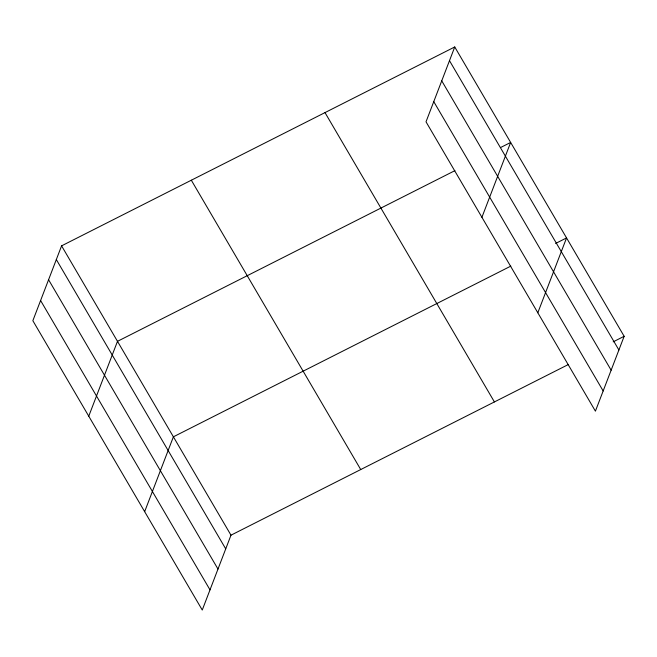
<?xml version="1.0" encoding="UTF-8"?>
<svg xmlns="http://www.w3.org/2000/svg" width="657" height="657" viewBox="0 0 657 657"><rect width="100%" height="100%" fill="white"/><g stroke="black" fill="none" stroke-linecap="round" stroke-linejoin="round"><path stroke-width="0.99" d="M454.743 46.967L426.015 121.816L595.414 411.151L624.15 336.294L454.743 46.967L61.586 245.849L32.85 320.706L202.257 610.033L230.985 535.184L568.412 364.495M88.752 416.185L117.488 341.328L454.915 170.639M144.655 511.663L173.391 436.815L510.817 266.118M481.918 217.295L510.645 142.446L500.601 147.529M537.82 312.773L566.556 237.924L555.584 243.468M613.186 341.845L624.15 336.294M449.487 60.666L618.894 349.992M441.742 80.844L611.141 370.178M433.76 101.638L603.167 390.964M325.001 112.602L494.409 401.928M191.327 180.215L360.734 469.55M61.586 245.849L230.985 535.184M56.321 259.548L225.729 548.882M48.577 279.734L217.984 569.061M40.594 300.52L210.002 589.855"/></g></svg>
